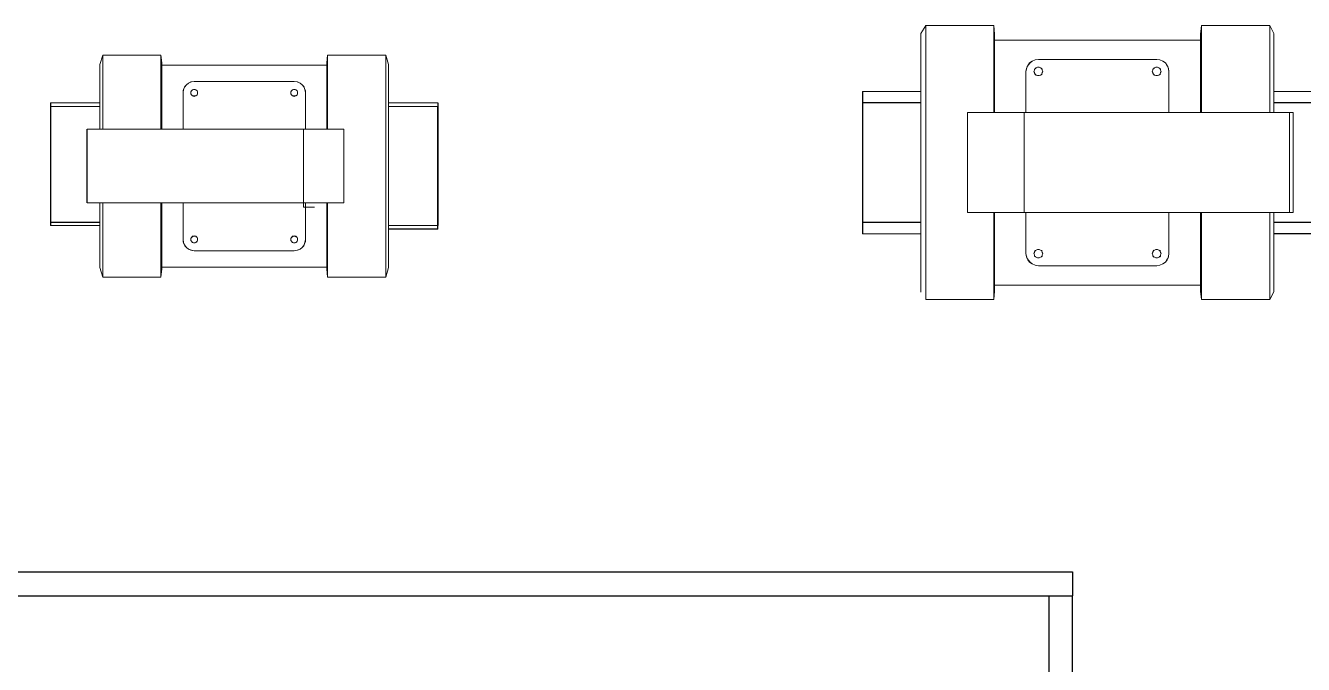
# Model space of a CAD drawing. Header units: inches. Extents: x 13 to 12015, y 11 to 4983.
# Drawn here: x 3656 to 4190, y 4305 to 4572 of the extents above; entities that cross this region are included whole.
import ezdxf

# ---------------------------------------------------------------- set-up
doc = ezdxf.new("R2010")
doc.units = ezdxf.units.IN
doc.header["$MEASUREMENT"] = 0
doc.layers.add('PDF _Геометрия', color=7, linetype='Continuous')

msp = doc.modelspace()

# ---------------------------------------------------------------- linework, layer by layer
for p, q in [((4005.95912, 4544.81768), (4005.95912, 4485.28189)), ((3666.52581, 4539.96973), (3666.52581, 4488.67884)), ((3828.48797, 4539.96973), (3828.48797, 4488.67884)), ((3828.48797, 4487.12982), (3828.48797, 4538.42071)), ((4030.42928, 4540.04978), (4005.95912, 4540.04978)), ((4202.47715, 4540.04978), (4178.00699, 4540.04978)), ((3681.84426, 4498.14532), (3681.84426, 4528.95422)), ((3687.17989, 4489.96977), (3666.52581, 4489.96977)), ((4030.42928, 4490.04978), (4005.95912, 4490.04978)), ((4202.47715, 4490.04978), (4178.00699, 4490.04978)), ((3828.48797, 4487.12982), (3807.83393, 4487.12982)), ((4202.47715, 4485.28189), (4178.00696, 4485.28189)), ((2673.83118, 4343.9176), (4093.83118, 4343.9176)), ((4093.83118, 4343.9176), (4093.83118, 4333.9176)), ((2673.83118, 4333.9176), (4093.83118, 4333.9176)), ((4083.83118, 4333.9176), (4083.83118, 3333.9176)), ((4093.83118, 3333.9176), (4093.83118, 4333.9176))]:
    msp.add_line(p, q)
at = {"layer": 'PDF _Геометрия', "lineweight": 9}
for points in [[(4032.44736, 4457.78454), (4032.44736, 4458.54135), (4032.44736, 4460.30724), (4032.44736, 4463.58674), (4032.44736, 4467.87533), (4032.44736, 4473.17299), (4032.44736, 4479.22747), (4032.44736, 4486.54329), (4032.44736, 4494.11138), (4032.44736, 4502.18401), (4032.44736, 4510.76118), (4032.44736, 4519.33835), (4032.44736, 4527.66325), (4032.44736, 4535.98815), (4032.44736, 4543.55624), (4032.44736, 4550.61979), (4032.44736, 4556.92654), (4032.44736, 4562.2242), (4032.44736, 4566.51278), (4032.44736, 4569.79229), (4032.44736, 4571.55818), (4032.44736, 4572.31499), (4030.4292, 4569.03548)], [(4030.42928, 4480.23657), (4030.42928, 4473.67756), (4030.42928, 4468.12762), (4030.42928, 4464.09131), (4030.42928, 4461.82088), (4030.42928, 4460.8118), (4030.42928, 4461.82088), (4030.42928, 4464.09131), (4030.42928, 4468.12762), (4030.42928, 4473.67756), (4030.42928, 4480.23657), (4030.42928, 4488.05693), (4030.42928, 4496.6341), (4030.42928, 4505.71581), (4030.42928, 4515.04979), (4030.42928, 4524.38377), (4030.42928, 4533.46548), (4030.42928, 4542.04265), (4030.42928, 4549.86301), (4030.42928, 4556.42203), (4030.42928, 4561.97196), (4030.42928, 4565.756), (4030.42928, 4568.2787), (4030.42928, 4569.03551)], [(4030.42928, 4569.03549), (4030.42928, 4568.27868), (4030.42928, 4565.75598), (4030.42928, 4561.97194), (4030.42928, 4556.422), (4030.42928, 4549.86299)], [(4060.95396, 4572.31499), (4032.44748, 4572.31499)], [(4061.20596, 4568.78323), (4060.95369, 4572.315)], [(4060.95396, 4535.98809), (4060.95396, 4543.55618), (4060.95396, 4550.61973), (4060.95396, 4556.92647), (4060.95396, 4562.22414), (4060.95396, 4566.51272), (4060.95396, 4569.79223), (4060.95396, 4571.55812), (4060.95396, 4572.31493)], [(4061.20596, 4567.77419), (4061.20596, 4568.78327), (4061.20596, 4567.77419), (4061.20596, 4565.50376), (4061.20596, 4561.46745), (4061.20596, 4556.16978), (4061.20596, 4549.61077), (4061.20596, 4541.79041), (4061.20596, 4535.98821)], [(4147.73454, 4572.31499), (4147.23, 4568.78321)], [(4147.23003, 4568.78323), (4147.23003, 4567.77415)], [(4147.23003, 4535.98809), (4147.23003, 4541.79029), (4147.23003, 4549.61065), (4147.23003, 4556.16967), (4147.23003, 4561.46733), (4147.23003, 4565.50364), (4147.23003, 4567.77407), (4147.23003, 4568.78315)], [(4147.73454, 4535.98809), (4147.73454, 4543.55618), (4147.73454, 4550.61973), (4147.73454, 4556.92647), (4147.73454, 4562.22414), (4147.73454, 4566.51272), (4147.73454, 4569.79223), (4147.73454, 4571.55812), (4147.73454, 4572.31493)], [(4176.24114, 4572.31499), (4147.73467, 4572.31499)], [(4178.00696, 4569.03549), (4176.24107, 4572.31499)], [(4176.24114, 4569.79239), (4176.24114, 4571.55828), (4176.24114, 4572.31509)], [(4176.24114, 4535.98809), (4176.24114, 4543.55618), (4176.24114, 4550.61973), (4176.24114, 4556.92647), (4176.24114, 4562.22414), (4176.24114, 4566.51272), (4176.24114, 4569.79223)], [(4178.00696, 4549.863), (4178.00696, 4556.42201), (4178.00696, 4561.97195), (4178.00696, 4565.75599), (4178.00696, 4568.27869), (4178.00696, 4569.0355), (4178.00696, 4568.27869), (4178.00696, 4565.75599), (4178.00696, 4561.97195), (4178.00696, 4556.42201), (4178.00696, 4549.863), (4178.00696, 4542.04264), (4178.00696, 4535.98817)], [(4147.23003, 4566.2605), (4061.20606, 4566.2605)], [(3712.99744, 4556.66516), (3712.65321, 4559.93538), (3688.38471, 4559.93538), (3687.17989, 4555.97669)], [(3688.38466, 4559.93534), (3688.38466, 4559.41899), (3688.38466, 4557.86993), (3688.38466, 4555.28818), (3688.38466, 4551.67372), (3688.38466, 4547.37079), (3688.38466, 4542.20728), (3688.38466, 4536.3553), (3688.38466, 4529.98697), (3688.38466, 4528.95427)], [(3712.65322, 4559.93534), (3712.65322, 4559.41899), (3712.65322, 4557.86993), (3712.65322, 4555.28818), (3712.65322, 4551.67372), (3712.65322, 4547.37079), (3712.65322, 4542.20728), (3712.65322, 4536.3553), (3712.65322, 4529.98697), (3712.65322, 4528.95427)], [(3782.36059, 4528.95427), (3782.36059, 4529.98697), (3782.36059, 4536.3553), (3782.36059, 4542.20728), (3782.36059, 4547.37079), (3782.36059, 4551.67372), (3782.36059, 4555.28818), (3782.36059, 4557.86993), (3782.36059, 4559.41899), (3782.36059, 4559.93534), (3782.01636, 4556.66511)], [(3806.62898, 4559.93534), (3782.36048, 4559.93534)], [(3806.62898, 4479.3846), (3806.62898, 4483.34329), (3806.62898, 4489.19527), (3806.62898, 4495.5636), (3806.62898, 4502.27617), (3806.62898, 4509.16085), (3806.62898, 4516.21765), (3806.62898, 4523.27445), (3806.62898, 4529.98701), (3806.62898, 4536.35535), (3806.62898, 4542.20732), (3806.62898, 4547.37084), (3806.62898, 4551.67376), (3806.62898, 4555.28821), (3806.62898, 4557.86998), (3806.62898, 4559.41903), (3806.62898, 4559.93538)], [(3807.83393, 4555.97663), (3806.62911, 4559.93532)], [(4134.11202, 4535.98809), (4134.11202, 4553.14243), (4133.85975, 4554.40378), (4133.35521, 4555.66513), (4132.5984, 4556.6742), (4131.58932, 4557.43101), (4130.32798, 4557.93555), (4129.06663, 4558.18782), (4079.62176, 4558.18782), (4078.10815, 4557.93555), (4076.8468, 4557.43101), (4075.83772, 4556.6742), (4075.08091, 4555.66513), (4074.57637, 4554.40378), (4074.3241, 4553.14243), (4074.3241, 4535.98809)], [(4074.32422, 4535.98809), (4074.32422, 4544.06072), (4074.32422, 4553.14243), (4074.57649, 4554.15151), (4074.82876, 4555.16059), (4075.3333, 4555.9174), (4076.09011, 4556.6742), (4076.84692, 4557.43101), (4078.10827, 4557.93555), (4079.62189, 4558.18782), (4129.06675, 4558.18782), (4130.3281, 4557.93555), (4131.58945, 4557.43101), (4132.59853, 4556.6742), (4133.10307, 4555.9174), (4133.6076, 4555.16059), (4133.85987, 4554.15151), (4134.11214, 4553.14243), (4134.11214, 4544.06072), (4134.11214, 4535.98809)], [(4078.10811, 4557.93569), (4078.10811, 4557.93569)], [(4130.32813, 4557.93569), (4130.32813, 4557.93569)], [(3687.17989, 4555.97663), (3687.17989, 4555.6324), (3687.17989, 4554.08335), (3687.17989, 4551.67371), (3687.17989, 4548.5756), (3687.17989, 4544.44479), (3687.17989, 4539.79763)], [(3687.17989, 4528.95422), (3687.17989, 4534.46196), (3687.17989, 4539.79759), (3687.17989, 4544.44475), (3687.17989, 4548.57556), (3687.17989, 4551.67367), (3687.17989, 4554.08331), (3687.17989, 4555.63236), (3687.17989, 4555.97659)], [(3712.99744, 4556.14874), (3712.99744, 4556.66509), (3712.99744, 4556.14874), (3712.99744, 4554.77181), (3712.99744, 4552.36217), (3712.99744, 4549.09194), (3712.99744, 4544.96114), (3712.99744, 4540.14186), (3712.99744, 4534.80623), (3712.99744, 4528.95425)], [(3782.01637, 4555.80452), (3712.99744, 4555.80452)], [(3782.01637, 4556.66516), (3782.01637, 4556.14881)], [(3782.01637, 4528.95422), (3782.01637, 4534.8062), (3782.01637, 4540.14183), (3782.01637, 4544.9611), (3782.01637, 4549.09191), (3782.01637, 4552.36214), (3782.01637, 4554.77177), (3782.01637, 4556.14871), (3782.01637, 4556.66506)], [(3807.83393, 4539.79768), (3807.83393, 4544.44484), (3807.83393, 4548.57565), (3807.83393, 4551.67375), (3807.83393, 4554.08339), (3807.83393, 4555.63244), (3807.83393, 4555.97668), (3807.83393, 4555.63244), (3807.83393, 4554.08339), (3807.83393, 4551.67375), (3807.83393, 4548.57565), (3807.83393, 4544.44484), (3807.83393, 4539.79768), (3807.83393, 4534.46205), (3807.83393, 4528.61007), (3807.83393, 4522.41386), (3807.83393, 4516.04552), (3807.83393, 4509.50508), (3807.83393, 4503.13675), (3807.83393, 4496.94053), (3807.83393, 4491.08855), (3807.83393, 4485.75293), (3807.83393, 4481.10577), (3807.83393, 4479.3846)], [(4075.33326, 4555.91748), (4074.82872, 4555.16067), (4074.57645, 4554.15159)], [(4077.85586, 4554.15154), (4077.85586, 4553.647), (4077.60359, 4553.14246), (4077.85586, 4552.63792), (4077.85586, 4552.38565)], [(4078.61263, 4554.65606), (4078.36036, 4554.40379), (4077.85582, 4554.15152)], [(4077.85586, 4552.13346), (4078.36039, 4551.88119), (4078.61266, 4551.62892)], [(4078.36037, 4554.65606), (4078.1081, 4554.15152)], [(4078.10811, 4552.13346), (4078.36038, 4551.62892)], [(4080.37871, 4554.65606), (4079.87417, 4554.90833), (4079.11736, 4554.90833), (4078.61282, 4554.65606)], [(4079.87419, 4554.90832), (4079.62192, 4554.90832), (4079.11738, 4554.90832)], [(4081.13548, 4554.15154), (4080.88321, 4554.40381), (4080.37868, 4554.65608)], [(4080.37871, 4551.62894), (4080.88325, 4551.88121), (4081.13552, 4552.13348)], [(4080.88322, 4554.15154), (4080.63096, 4554.65608)], [(4080.63097, 4551.62894), (4080.88324, 4552.13348)], [(4081.38774, 4553.1425), (4081.13547, 4553.64704)], [(4081.13548, 4553.64702), (4081.13548, 4554.15156)], [(4081.13548, 4552.38572), (4081.13548, 4552.63799), (4081.38775, 4553.14253)], [(4127.80528, 4554.65606), (4127.55301, 4554.15152), (4127.30074, 4553.64698), (4127.04847, 4553.14244), (4127.30074, 4552.6379), (4127.55301, 4552.38563)], [(4128.05754, 4554.65606), (4127.80527, 4554.40379), (4127.30073, 4554.15152)], [(4128.05756, 4551.62892), (4127.80529, 4551.88119), (4127.55302, 4552.13346), (4127.80529, 4551.62892)], [(4129.82361, 4554.65606), (4129.31907, 4554.90833), (4128.56226, 4554.90833), (4128.05772, 4554.65606)], [(4129.31883, 4554.90832), (4129.06657, 4554.90832), (4128.56203, 4554.90832)], [(4130.58013, 4554.15154), (4130.32786, 4554.40381), (4129.82332, 4554.65608)], [(4129.82361, 4551.62894), (4130.32815, 4551.88121), (4130.58042, 4552.13348)], [(4130.07561, 4551.62894), (4130.32788, 4552.13348)], [(4130.32813, 4554.15154), (4130.07586, 4554.65608)], [(4130.58013, 4552.38572), (4130.58013, 4552.63799), (4130.8324, 4553.14253)], [(4130.83265, 4553.1425), (4130.58038, 4553.64704), (4130.58038, 4554.15158)], [(4133.85976, 4554.15154), (4133.60749, 4555.16062), (4133.10295, 4555.91743)], [(3687.17989, 4541.34669), (3687.17989, 4545.99385), (3687.17989, 4547.71503), (3687.17989, 4545.99385), (3687.17989, 4541.34669), (3687.17989, 4536.01107), (3687.17989, 4530.67544)], [(3688.38466, 4530.67535), (3688.38466, 4531.53593), (3688.38466, 4537.90426), (3688.38466, 4543.75624), (3688.38466, 4547.71493)], [(3712.99744, 4551.67371), (3712.99744, 4550.29677)], [(3723.3244, 4547.54289), (3722.63593, 4546.85442), (3722.29169, 4545.99384), (3721.94746, 4545.13325)], [(3726.59466, 4548.91986), (3725.38984, 4548.74774), (3724.18502, 4548.23139), (3723.32444, 4547.54292), (3722.46385, 4546.51022), (3722.11962, 4545.47752), (3721.9475, 4544.2727), (3721.9475, 4528.95428)], [(3721.94752, 4544.27271), (3721.94752, 4545.1333), (3722.29175, 4545.99388), (3722.63598, 4546.85447), (3723.32445, 4547.54294), (3724.18504, 4548.2314), (3725.21774, 4548.74776), (3726.59468, 4548.91987), (3768.41912, 4548.91987), (3769.79605, 4548.74776), (3770.82876, 4548.2314), (3771.68934, 4547.54294)], [(3725.38972, 4548.74775), (3725.2176, 4548.74775)], [(3773.06612, 4528.95422), (3773.06612, 4544.27264), (3772.89401, 4545.47745), (3772.54977, 4546.51016), (3771.68919, 4547.54286), (3770.8286, 4548.23133), (3769.62378, 4548.74768), (3768.41896, 4548.9198), (3726.59452, 4548.9198)], [(3769.79603, 4548.74775), (3769.62391, 4548.74775)], [(3773.06612, 4545.13326), (3772.72189, 4545.99385), (3772.37765, 4546.85443), (3771.68919, 4547.5429)], [(3771.68924, 4547.54289), (3772.37771, 4546.85442), (3772.72194, 4545.99384), (3773.06618, 4545.13325), (3773.06618, 4544.27267), (3773.06618, 4536.5274), (3773.06618, 4528.95425)], [(3806.62898, 4547.71494), (3806.62898, 4543.75625), (3806.62898, 4537.90427), (3806.62898, 4531.53594), (3806.62898, 4524.82337), (3806.62898, 4517.93869), (3806.62898, 4510.88189), (3806.62898, 4503.8251), (3806.62898, 4497.11253), (3806.62898, 4490.7442), (3806.62898, 4484.89222), (3806.62898, 4479.72871), (3806.62898, 4475.42578), (3806.62898, 4471.81133), (3806.62898, 4469.22957), (3806.62898, 4467.68052), (3806.62898, 4467.16417)], [(3807.83393, 4487.30187), (3807.83393, 4482.65471), (3807.83393, 4478.5239), (3807.83393, 4475.42579), (3807.83393, 4473.01615), (3807.83393, 4471.4671), (3807.83393, 4471.12287), (3807.83393, 4471.4671), (3807.83393, 4473.01615), (3807.83393, 4475.42579), (3807.83393, 4478.5239), (3807.83393, 4482.65471), (3807.83393, 4487.30187), (3807.83393, 4492.6375), (3807.83393, 4498.48947), (3807.83393, 4504.68569), (3807.83393, 4511.05402), (3807.83393, 4517.59447), (3807.83393, 4523.9628), (3807.83393, 4530.15901), (3807.83393, 4536.01099), (3807.83393, 4541.34662), (3807.83393, 4545.99377), (3807.83393, 4547.71495)], [(4078.61263, 4551.62894), (4079.11717, 4551.37667), (4079.87398, 4551.37667), (4080.37852, 4551.62894)], [(4079.11715, 4551.37668), (4079.62169, 4551.37668), (4079.87396, 4551.37668)], [(4128.05754, 4551.62894), (4128.56208, 4551.37667), (4129.31889, 4551.37667), (4129.82343, 4551.62894)], [(4128.56206, 4551.37668), (4129.0666, 4551.37668), (4129.31887, 4551.37668)], [(3721.94752, 4528.95422), (3721.94752, 4536.52737), (3721.94752, 4544.27264)], [(3725.73394, 4545.30537), (3725.3897, 4544.96114), (3725.21759, 4544.6169), (3725.21759, 4544.27267)], [(3727.97154, 4544.27271), (3727.97154, 4543.75636), (3727.79942, 4543.41213), (3727.62731, 4543.24001), (3727.28307, 4542.89578), (3726.93884, 4542.89578), (3726.59461, 4542.72366), (3726.25037, 4542.89578), (3725.90614, 4542.89578), (3725.5619, 4543.24001), (3725.38979, 4543.41213), (3725.21767, 4543.75636), (3725.21767, 4544.27271)], [(3727.97165, 4544.27271), (3727.97165, 4544.61695), (3727.79954, 4544.96118), (3727.62742, 4545.1333), (3727.28319, 4545.47753), (3726.93895, 4545.64965), (3726.59472, 4545.64965), (3726.25048, 4545.64965), (3725.90625, 4545.47753), (3725.56202, 4545.1333), (3725.3899, 4544.96118), (3725.21778, 4544.61695), (3725.21778, 4544.27271), (3725.21778, 4543.75636), (3725.3899, 4543.41213), (3725.73413, 4543.06789)], [(3725.38972, 4543.41207), (3725.56183, 4543.23996), (3725.90607, 4542.89572)], [(3725.90622, 4545.47748), (3725.56199, 4545.13325), (3725.38987, 4544.96113)], [(3727.2831, 4545.47748), (3726.93887, 4545.6496), (3726.2504, 4545.6496), (3725.90617, 4545.47748)], [(3725.90622, 4543.06785), (3726.25046, 4542.89574), (3726.93892, 4542.89574), (3727.28316, 4542.89574)], [(3726.93888, 4545.64959), (3726.59465, 4545.64959), (3726.25041, 4545.64959)], [(3726.25044, 4542.89574), (3726.59468, 4542.72363), (3726.93891, 4542.89574)], [(3727.79943, 4544.96115), (3727.62731, 4545.13327), (3727.28308, 4545.4775)], [(3727.2831, 4542.89574), (3727.62734, 4543.23998), (3727.79945, 4543.4121)], [(3727.45521, 4543.06785), (3727.79945, 4543.41209), (3727.97156, 4543.75632), (3727.97156, 4544.27267), (3727.97156, 4544.61691), (3727.79945, 4544.96114), (3727.45521, 4545.30538)], [(3767.55843, 4545.30537), (3767.21419, 4544.96114), (3767.04207, 4544.6169), (3767.04207, 4544.27267)], [(3767.0421, 4544.27271), (3767.0421, 4543.75636), (3767.21421, 4543.41213), (3767.55845, 4543.06789)], [(3767.73054, 4545.47748), (3767.3863, 4545.13325), (3767.21418, 4544.96113)], [(3767.21421, 4543.41207), (3767.38632, 4543.23996), (3767.73056, 4542.89572)], [(3767.73054, 4543.06785), (3768.07477, 4542.89574), (3768.76324, 4542.89574), (3769.10747, 4543.06785)], [(3769.10759, 4545.47748), (3768.76336, 4545.6496), (3768.07489, 4545.6496), (3767.73066, 4545.47748)], [(3768.7632, 4545.64959), (3768.41896, 4545.64959), (3768.07473, 4545.64959)], [(3768.07476, 4542.89574), (3768.41899, 4542.72363), (3768.76322, 4542.89574)], [(3769.62392, 4544.96115), (3769.4518, 4545.13327), (3769.10757, 4545.4775)], [(3769.10759, 4542.89574), (3769.45183, 4543.23998), (3769.62394, 4543.4121)], [(3769.2797, 4543.06785), (3769.62394, 4543.41209), (3769.79605, 4543.75632), (3769.79605, 4544.27267), (3769.79605, 4544.61691), (3769.62394, 4544.96114), (3769.2797, 4545.30538)], [(4030.42928, 4544.81768), (4005.95912, 4544.81768)], [(4202.47715, 4544.81768), (4178.00699, 4544.81768)], [(3666.52581, 4539.96973), (3687.17985, 4539.96973)], [(3687.17989, 4538.42071), (3666.52584, 4538.42071)], [(3807.83393, 4539.96973), (3828.48797, 4539.96973)], [(3828.48801, 4538.42071), (3807.83396, 4538.42071)], [(4049.85403, 4535.98825), (4062.71979, 4535.98825), (4076.09008, 4535.98825), (4089.96491, 4535.98825), (4104.34429, 4535.98825)], [(4049.85403, 4535.98809), (4062.71979, 4535.98809), (4076.09008, 4535.98809), (4089.96491, 4535.98809), (4104.34429, 4535.98809)], [(4184.56596, 4535.98825), (4171.19567, 4535.98825), (4158.07764, 4535.98825), (4145.21189, 4535.98825), (4132.34613, 4535.98825), (4119.73265, 4535.98825), (4107.62371, 4535.98825), (4095.76702, 4535.98825), (4084.41489, 4535.98825), (4073.56729, 4535.98825)], [(4073.56744, 4535.98809), (4084.41504, 4535.98809), (4095.76718, 4535.98809), (4107.62386, 4535.98809), (4119.7328, 4535.98809), (4132.34629, 4535.98809), (4145.21205, 4535.98809), (4158.0778, 4535.98809), (4171.19582, 4535.98809), (4184.56612, 4535.98809)], [(4104.34412, 4535.98825), (4124.02116, 4535.98825), (4144.45501, 4535.98825), (4165.39339, 4535.98825), (4186.07951, 4535.98825)], [(4104.34412, 4535.98809), (4124.02116, 4535.98809), (4144.45501, 4535.98809), (4165.39339, 4535.98809), (4186.07951, 4535.98809)], [(3721.94752, 4533.08506), (3721.94752, 4530.67542)], [(3721.94752, 4530.67535), (3721.94752, 4533.08499)], [(3773.06612, 4533.08506), (3773.06612, 4530.67542)], [(3773.06612, 4530.67535), (3773.06612, 4533.08499)], [(3807.83393, 4528.61003), (3807.83393, 4531.53602)], [(3747.42085, 4528.95422), (3736.92171, 4528.95422), (3726.25046, 4528.95422), (3715.23496, 4528.95422), (3704.21947, 4528.95422), (3693.03187, 4528.95422), (3681.84426, 4528.95422)], [(3682.87696, 4528.95422), (3693.54822, 4528.95422), (3704.21947, 4528.95422), (3714.71861, 4528.95422), (3725.21775, 4528.95422), (3735.37266, 4528.95422), (3745.18333, 4528.95422), (3754.64977, 4528.95422), (3763.59985, 4528.95422), (3772.2057, 4528.95422)], [(3789.07306, 4528.95422), (3779.4345, 4528.95422), (3769.10748, 4528.95422), (3758.43622, 4528.95422), (3747.42073, 4528.95422)], [(3772.20557, 4528.95422), (3772.20557, 4496.4241), (3776.85273, 4496.4241)], [(3789.07306, 4528.95425), (3789.07306, 4498.1453), (3772.20559, 4498.1453)], [(3789.07306, 4498.1453), (3789.07306, 4528.95425), (3772.20559, 4528.95425)], [(3807.83393, 4515.70125), (3807.83393, 4517.07819)], [(4030.42928, 4514.29301), (4030.42928, 4518.07705)], [(4030.42928, 4515.80673), (4030.42928, 4512.02268)], [(3747.42085, 4498.14532), (3736.92171, 4498.14532), (3726.25046, 4498.14532), (3715.23496, 4498.14532), (3704.21947, 4498.14532), (3693.03187, 4498.14532), (3681.84426, 4498.14532)], [(3682.87696, 4498.14532), (3693.54822, 4498.14532), (3704.21947, 4498.14532), (3714.71861, 4498.14532), (3725.21775, 4498.14532), (3735.37266, 4498.14532), (3745.18333, 4498.14532), (3754.64977, 4498.14532), (3763.59985, 4498.14532), (3772.2057, 4498.14532)], [(3687.17989, 4498.14532), (3687.17989, 4492.63758), (3687.17989, 4487.30195), (3687.17989, 4482.65479), (3687.17989, 4478.52398), (3687.17989, 4475.42588), (3687.17989, 4473.01624), (3687.17989, 4471.46718), (3687.17989, 4471.12295)], [(3688.38466, 4467.16421), (3688.38466, 4467.68056), (3688.38466, 4469.22961), (3688.38466, 4471.81137), (3688.38466, 4475.42582), (3688.38466, 4479.72875), (3688.38466, 4484.89226), (3688.38466, 4490.74424), (3688.38466, 4497.11257), (3688.38466, 4498.14527)], [(3712.65322, 4467.16421), (3712.65322, 4467.68056), (3712.65322, 4469.22961), (3712.65322, 4471.81137), (3712.65322, 4475.42582), (3712.65322, 4479.72875), (3712.65322, 4484.89226), (3712.65322, 4490.74424), (3712.65322, 4497.11257), (3712.65322, 4498.14527)], [(3712.99744, 4470.9508), (3712.99744, 4470.43445), (3712.99744, 4470.9508), (3712.99744, 4472.32774), (3712.99744, 4474.73738), (3712.99744, 4478.0076), (3712.99744, 4482.13841), (3712.99744, 4486.95769), (3712.99744, 4492.29331), (3712.99744, 4498.14529)], [(3726.59466, 4478.17969), (3725.38984, 4478.3518), (3724.18502, 4478.86815), (3723.32444, 4479.55662), (3722.46385, 4480.58932), (3722.11962, 4481.62203), (3721.9475, 4482.82685), (3721.9475, 4498.14526)], [(3721.94752, 4498.14532), (3721.94752, 4490.57218), (3721.94752, 4482.82691)], [(3773.06612, 4498.14532), (3773.06612, 4482.82691), (3772.89401, 4481.62209), (3772.54977, 4480.58939), (3771.68919, 4479.55668), (3770.8286, 4478.86822), (3769.62378, 4478.35187), (3768.41896, 4478.17975), (3726.59452, 4478.17975)], [(3789.07306, 4498.14532), (3779.4345, 4498.14532), (3769.10748, 4498.14532), (3758.43622, 4498.14532), (3747.42073, 4498.14532)], [(3771.68924, 4479.55665), (3772.37771, 4480.24512), (3772.72194, 4481.10571), (3773.06618, 4481.96629), (3773.06618, 4482.82688), (3773.06618, 4490.57214), (3773.06618, 4498.14529)], [(3782.36059, 4498.14527), (3782.36059, 4497.11257), (3782.36059, 4490.74424), (3782.36059, 4484.89226), (3782.36059, 4479.72875), (3782.36059, 4475.42582), (3782.36059, 4471.81137), (3782.36059, 4469.22961), (3782.36059, 4467.68056), (3782.36059, 4467.16421), (3782.01636, 4470.43443)], [(3782.01637, 4498.14532), (3782.01637, 4492.29335), (3782.01637, 4486.95772), (3782.01637, 4482.13844), (3782.01637, 4478.00763), (3782.01637, 4474.73741), (3782.01637, 4472.32777), (3782.01637, 4470.95083), (3782.01637, 4470.43448)], [(4049.85403, 4494.11164), (4062.71979, 4494.11164), (4076.09008, 4494.11164), (4089.96491, 4494.11164), (4104.34429, 4494.11164)], [(4049.85403, 4494.11148), (4062.71979, 4494.11148), (4076.09008, 4494.11148), (4089.96491, 4494.11148), (4104.34429, 4494.11148)], [(4060.95396, 4494.11164), (4060.95396, 4486.54355), (4060.95396, 4479.48), (4060.95396, 4473.17326), (4060.95396, 4467.87559), (4060.95396, 4463.58701), (4060.95396, 4460.3075), (4060.95396, 4458.54162), (4060.95396, 4457.78481)], [(4061.20596, 4462.32554), (4061.20596, 4461.31646), (4061.20596, 4462.32554), (4061.20596, 4464.59597), (4061.20596, 4468.63229), (4061.20596, 4473.92995), (4061.20596, 4480.48896), (4061.20596, 4488.30932), (4061.20596, 4494.11153)], [(4184.56596, 4494.11148), (4171.19567, 4494.11148), (4158.07764, 4494.11148), (4145.21189, 4494.11148), (4132.34613, 4494.11148), (4119.73265, 4494.11148), (4107.62371, 4494.11148), (4095.76702, 4494.11148), (4084.41489, 4494.11148), (4073.56729, 4494.11148)], [(4073.56744, 4494.11164), (4084.41504, 4494.11164), (4095.76718, 4494.11164), (4107.62386, 4494.11164), (4119.7328, 4494.11164), (4132.34629, 4494.11164), (4145.21205, 4494.11164), (4158.0778, 4494.11164), (4171.19582, 4494.11164), (4184.56612, 4494.11164)], [(4134.11202, 4494.11164), (4134.11202, 4476.9573), (4133.85975, 4475.69596), (4133.35521, 4474.43461), (4132.5984, 4473.42553), (4131.58932, 4472.66872), (4130.32798, 4472.16418), (4129.06663, 4471.91191), (4079.62176, 4471.91191), (4078.10815, 4472.16418), (4076.8468, 4472.66872), (4075.83772, 4473.42553), (4075.08091, 4474.43461), (4074.57637, 4475.69596), (4074.3241, 4476.9573), (4074.3241, 4494.11164)], [(4074.32422, 4494.11164), (4074.32422, 4486.03901), (4074.32422, 4476.9573), (4074.57649, 4475.94823), (4074.82876, 4474.93915), (4075.3333, 4474.18234), (4076.09011, 4473.42553), (4076.84692, 4472.66872), (4078.10827, 4472.16418), (4079.62189, 4471.91191), (4129.06675, 4471.91191), (4130.3281, 4472.16418), (4131.58945, 4472.66872), (4132.59853, 4473.42553), (4133.10307, 4474.18234), (4133.6076, 4474.93915), (4133.85987, 4475.94823), (4134.11214, 4476.9573), (4134.11214, 4486.03901), (4134.11214, 4494.11164)], [(4104.34412, 4494.11164), (4124.02116, 4494.11164), (4144.45501, 4494.11164), (4165.39339, 4494.11164), (4186.07951, 4494.11164)], [(4104.34412, 4494.11148), (4124.02116, 4494.11148), (4144.45501, 4494.11148), (4165.39339, 4494.11148), (4186.07951, 4494.11148)], [(4147.23003, 4494.11164), (4147.23003, 4488.30944), (4147.23003, 4480.48908), (4147.23003, 4473.93007), (4147.23003, 4468.6324), (4147.23003, 4464.59609), (4147.23003, 4462.32566), (4147.23003, 4461.31658)], [(4147.73454, 4494.11164), (4147.73454, 4486.54355), (4147.73454, 4479.48), (4147.73454, 4473.17326), (4147.73454, 4467.87559), (4147.73454, 4463.58701), (4147.73454, 4460.3075), (4147.73454, 4458.54162), (4147.73454, 4457.78481)], [(4176.24114, 4494.11164), (4176.24114, 4486.54355), (4176.24114, 4479.48), (4176.24114, 4473.17326), (4176.24114, 4467.87559), (4176.24114, 4463.58701), (4176.24114, 4460.3075)], [(4178.00696, 4480.23673), (4178.00696, 4473.67772), (4178.00696, 4468.12779), (4178.00696, 4464.34374), (4178.00696, 4461.82104), (4178.00696, 4461.06424), (4178.00696, 4461.82104), (4178.00696, 4464.34374), (4178.00696, 4468.12779), (4178.00696, 4473.67772), (4178.00696, 4480.23673), (4178.00696, 4488.05709), (4178.00696, 4494.11157)], [(3687.17989, 4488.67884), (3666.52584, 4488.67884)], [(3828.48801, 4488.67884), (3807.83396, 4488.67884)], [(3687.17989, 4471.12291), (3687.17989, 4471.46715), (3687.17989, 4473.0162), (3687.17989, 4475.42584), (3687.17989, 4478.52394), (3687.17989, 4482.65475), (3687.17989, 4487.30191)], [(3721.94752, 4482.82683), (3721.94752, 4481.96625), (3722.29175, 4481.10566), (3722.63598, 4480.24508), (3723.32445, 4479.55661), (3724.18504, 4478.86814), (3725.21774, 4478.35179), (3726.59468, 4478.17967), (3768.41912, 4478.17967), (3769.79605, 4478.35179), (3770.82876, 4478.86814), (3771.68934, 4479.55661)], [(3725.73394, 4481.79417), (3725.3897, 4482.13841), (3725.21759, 4482.48264), (3725.21759, 4482.82687)], [(3727.97154, 4482.82683), (3727.97154, 4483.34318), (3727.79942, 4483.68742), (3727.62731, 4483.85953), (3727.28307, 4484.20377), (3726.93884, 4484.20377), (3726.59461, 4484.37588), (3726.25037, 4484.20377), (3725.90614, 4484.20377), (3725.5619, 4483.85953), (3725.38979, 4483.68742), (3725.21767, 4483.34318), (3725.21767, 4482.82683)], [(3727.97165, 4482.82683), (3727.97165, 4482.4826), (3727.79954, 4482.13836), (3727.62742, 4481.96625), (3727.28319, 4481.62201), (3726.93895, 4481.44989), (3726.59472, 4481.44989), (3726.25048, 4481.44989), (3725.90625, 4481.62201), (3725.56202, 4481.96625), (3725.3899, 4482.13836), (3725.21778, 4482.4826), (3725.21778, 4482.82683), (3725.21778, 4483.34318), (3725.3899, 4483.68742), (3725.73413, 4484.03165)], [(3725.38972, 4483.68747), (3725.56183, 4483.85959), (3725.90607, 4484.20382)], [(3725.90622, 4484.03169), (3726.25046, 4484.20381), (3726.93892, 4484.20381), (3727.28316, 4484.20381)], [(3726.25044, 4484.2038), (3726.59468, 4484.37592), (3726.93891, 4484.2038)], [(3727.2831, 4484.2038), (3727.62734, 4483.85957), (3727.79945, 4483.68745)], [(3727.45521, 4484.03169), (3727.79945, 4483.68746), (3727.97156, 4483.34322), (3727.97156, 4482.82687), (3727.97156, 4482.48264), (3727.79945, 4482.1384), (3727.45521, 4481.79417)], [(3767.55843, 4481.79417), (3767.21419, 4482.13841), (3767.04207, 4482.48264), (3767.04207, 4482.82687)], [(3767.0421, 4482.82683), (3767.0421, 4483.34318), (3767.21421, 4483.68742), (3767.55845, 4484.03165)], [(3767.21421, 4483.68747), (3767.38632, 4483.85959), (3767.73056, 4484.20382)], [(3767.73054, 4484.03169), (3768.07477, 4484.20381), (3768.76324, 4484.20381), (3769.10747, 4484.03169)], [(3768.07476, 4484.2038), (3768.41899, 4484.37592), (3768.76322, 4484.2038)], [(3769.10759, 4484.2038), (3769.45183, 4483.85957), (3769.62394, 4483.68745)], [(3769.2797, 4484.03169), (3769.62394, 4483.68746), (3769.79605, 4483.34322), (3769.79605, 4482.82687), (3769.79605, 4482.48264), (3769.62394, 4482.1384), (3769.2797, 4481.79417)], [(4030.42928, 4485.28205), (4005.95912, 4485.28205)], [(3723.3244, 4479.55665), (3722.63593, 4480.24512), (3722.29169, 4481.10571), (3721.94746, 4481.96629)], [(3725.38972, 4478.3518), (3725.2176, 4478.3518)], [(3725.90622, 4481.62206), (3725.56199, 4481.9663), (3725.38987, 4482.13841)], [(3727.2831, 4481.62206), (3726.93887, 4481.44994), (3726.2504, 4481.44994), (3725.90617, 4481.62206)], [(3726.93888, 4481.44995), (3726.59465, 4481.44995), (3726.25041, 4481.44995)], [(3727.79943, 4482.13839), (3727.62731, 4481.96627), (3727.28308, 4481.62204)], [(3767.73054, 4481.62206), (3767.3863, 4481.9663), (3767.21418, 4482.13841)], [(3769.10759, 4481.62206), (3768.76336, 4481.44994), (3768.07489, 4481.44994), (3767.73066, 4481.62206)], [(3768.7632, 4481.44995), (3768.41896, 4481.44995), (3768.07473, 4481.44995)], [(3769.62392, 4482.13839), (3769.4518, 4481.96627), (3769.10757, 4481.62204)], [(3769.79603, 4478.3518), (3769.62391, 4478.3518)], [(3773.06612, 4481.96628), (3772.72189, 4481.1057), (3772.37765, 4480.24511), (3771.68919, 4479.55664)], [(4030.42928, 4461.06425), (4030.42928, 4461.82106), (4030.42928, 4464.34375), (4030.42928, 4468.1278), (4030.42928, 4473.67773), (4030.42928, 4480.23674)], [(4077.85586, 4475.94819), (4077.85586, 4476.45273), (4077.60359, 4476.95727), (4077.85586, 4477.46181), (4077.85586, 4477.71408)], [(4077.85586, 4477.96627), (4078.36039, 4478.21854), (4078.61266, 4478.47081)], [(4078.10811, 4477.96627), (4078.36038, 4478.47081)], [(4078.61263, 4478.47079), (4079.11717, 4478.72306), (4079.87398, 4478.72306), (4080.37852, 4478.47079)], [(4079.11715, 4478.72305), (4079.62169, 4478.72305), (4079.87396, 4478.72305)], [(4080.37871, 4478.47079), (4080.88325, 4478.21852), (4081.13552, 4477.96625)], [(4080.63097, 4478.47079), (4080.88324, 4477.96625)], [(4081.13548, 4477.71401), (4081.13548, 4477.46174), (4081.38775, 4476.9572)], [(4127.80528, 4475.44368), (4127.55301, 4475.94822), (4127.30074, 4476.45275), (4127.04847, 4476.95729), (4127.30074, 4477.46183), (4127.55301, 4477.7141)], [(4128.05756, 4478.47081), (4127.80529, 4478.21854), (4127.55302, 4477.96627), (4127.80529, 4478.47081)], [(4128.05754, 4478.47079), (4128.56208, 4478.72306), (4129.31889, 4478.72306), (4129.82343, 4478.47079)], [(4128.56206, 4478.72305), (4129.0666, 4478.72305), (4129.31887, 4478.72305)], [(4129.82361, 4478.47079), (4130.32815, 4478.21852), (4130.58042, 4477.96625)], [(4130.07561, 4478.47079), (4130.32788, 4477.96625)], [(4130.58013, 4477.71401), (4130.58013, 4477.46174), (4130.8324, 4476.9572)], [(3712.99744, 4475.42584), (3712.99744, 4476.80277)], [(4075.33326, 4474.18225), (4074.82872, 4474.93906), (4074.57645, 4475.94814)], [(4078.61263, 4475.44368), (4078.36036, 4475.69595), (4077.85582, 4475.94822)], [(4078.36037, 4475.44368), (4078.1081, 4475.94822)], [(4078.10811, 4472.16405), (4078.10811, 4472.16405)], [(4080.37871, 4475.44368), (4079.87417, 4475.19141), (4079.11736, 4475.19141), (4078.61282, 4475.44368)], [(4079.87419, 4475.19142), (4079.62192, 4475.19142), (4079.11738, 4475.19142)], [(4081.13548, 4475.94819), (4080.88321, 4475.69593), (4080.37868, 4475.44366)], [(4080.88322, 4475.94819), (4080.63096, 4475.44366)], [(4081.38774, 4476.95723), (4081.13547, 4476.45269)], [(4081.13548, 4476.45271), (4081.13548, 4475.94817)], [(4128.05754, 4475.44368), (4127.80527, 4475.69595), (4127.30073, 4475.94822)], [(4129.82361, 4475.44368), (4129.31907, 4475.19141), (4128.56226, 4475.19141), (4128.05772, 4475.44368)], [(4129.31883, 4475.19142), (4129.06657, 4475.19142), (4128.56203, 4475.19142)], [(4130.58013, 4475.94819), (4130.32786, 4475.69593), (4129.82332, 4475.44366)], [(4130.32813, 4475.94819), (4130.07586, 4475.44366)], [(4130.32813, 4472.16405), (4130.32813, 4472.16405)], [(4130.83265, 4476.95723), (4130.58038, 4476.45269), (4130.58038, 4475.94815)], [(4133.85976, 4475.94819), (4133.60749, 4474.93912), (4133.10295, 4474.18231)], [(3712.99744, 4470.43438), (3712.65321, 4467.16416), (3688.38471, 4467.16416), (3687.17989, 4471.12285)], [(3782.01637, 4471.29502), (3712.99744, 4471.29502)], [(3782.01637, 4470.43438), (3782.01637, 4470.95073)], [(3806.62898, 4467.16421), (3782.36048, 4467.16421)], [(3807.83393, 4471.12291), (3806.62911, 4467.16422)], [(4061.20596, 4461.31651), (4060.95369, 4457.78473)], [(4147.23003, 4463.83923), (4061.20606, 4463.83923)], [(4147.73454, 4457.78474), (4147.23, 4461.31652)], [(4147.23003, 4461.31651), (4147.23003, 4462.32558)], [(4178.00696, 4461.06425), (4176.24107, 4457.78474)], [(4060.95396, 4457.78474), (4032.44748, 4457.78474)], [(4176.24114, 4457.78474), (4147.73467, 4457.78474)], [(4176.24114, 4460.30734), (4176.24114, 4458.54145), (4176.24114, 4457.78464)]]:
    msp.add_lwpolyline(points, dxfattribs=at)
for points in [[(4077.6036, 4553.1425), (4077.85587, 4553.64704), (4077.85587, 4554.15158), (4078.3604, 4554.40385), (4078.61267, 4554.65612), (4079.11721, 4554.90839), (4079.62175, 4554.90839), (4079.87402, 4554.90839), (4080.37856, 4554.65612), (4080.8831, 4554.40385), (4081.13537, 4554.15158), (4081.13537, 4553.64704), (4081.38764, 4553.1425), (4081.13537, 4552.63796), (4081.13537, 4552.38569), (4080.8831, 4551.88115), (4080.37856, 4551.62888), (4079.87402, 4551.37661), (4079.62175, 4551.37661), (4079.11721, 4551.37661), (4078.61267, 4551.62888), (4078.3604, 4551.88115), (4077.85587, 4552.38569), (4077.85587, 4552.63796)], [(4127.0485, 4553.1425), (4127.30077, 4553.64704), (4127.30077, 4554.15158), (4127.80531, 4554.40385), (4128.05758, 4554.65612), (4128.56212, 4554.90839), (4129.06666, 4554.90839), (4129.31893, 4554.90839), (4129.82347, 4554.65612), (4130.32801, 4554.40385), (4130.58028, 4554.15158), (4130.58028, 4553.64704), (4130.83255, 4553.1425), (4130.58028, 4552.63796), (4130.58028, 4552.38569), (4130.32801, 4551.88115), (4129.82347, 4551.62888), (4129.31893, 4551.37661), (4129.06666, 4551.37661), (4128.56212, 4551.37661), (4128.05758, 4551.62888), (4127.80531, 4551.88115), (4127.30077, 4552.38569), (4127.30077, 4552.63796)], [(3769.79603, 4544.27271), (3769.79603, 4543.75636), (3769.62391, 4543.41213), (3769.4518, 4543.24001), (3769.10756, 4542.89578), (3768.76333, 4542.89578), (3768.4191, 4542.72366), (3768.07486, 4542.89578), (3767.73063, 4542.89578), (3767.38639, 4543.24001), (3767.21428, 4543.41213), (3767.04216, 4543.75636), (3767.04216, 4544.27271), (3767.04216, 4544.61695), (3767.21428, 4544.96118), (3767.38639, 4545.1333), (3767.73063, 4545.47753), (3768.07486, 4545.64965), (3768.4191, 4545.64965), (3768.76333, 4545.64965), (3769.10756, 4545.47753), (3769.4518, 4545.1333), (3769.62391, 4544.96118), (3769.79603, 4544.61695)], [(4073.56744, 4494.11148), (4073.56744, 4535.98825), (4049.85409, 4535.98825), (4049.85409, 4494.11148)], [(4073.56744, 4535.98825), (4073.56744, 4494.11148), (4049.85409, 4494.11148), (4049.85409, 4535.98825)], [(4184.56596, 4494.11148), (4186.07958, 4494.11148), (4186.07958, 4535.98825), (4184.56596, 4535.98825)], [(4184.56596, 4535.98825), (4186.07958, 4535.98825), (4186.07958, 4494.11148), (4184.56596, 4494.11148)], [(3769.79603, 4482.82683), (3769.79603, 4483.34318), (3769.62391, 4483.68742), (3769.4518, 4483.85953), (3769.10756, 4484.20377), (3768.76333, 4484.20377), (3768.4191, 4484.37588), (3768.07486, 4484.20377), (3767.73063, 4484.20377), (3767.38639, 4483.85953), (3767.21428, 4483.68742), (3767.04216, 4483.34318), (3767.04216, 4482.82683), (3767.04216, 4482.4826), (3767.21428, 4482.13836), (3767.38639, 4481.96625), (3767.73063, 4481.62201), (3768.07486, 4481.44989), (3768.4191, 4481.44989), (3768.76333, 4481.44989), (3769.10756, 4481.62201), (3769.4518, 4481.96625), (3769.62391, 4482.13836), (3769.79603, 4482.4826)], [(4077.6036, 4476.95723), (4077.85587, 4476.45269), (4077.85587, 4475.94815), (4078.3604, 4475.69588), (4078.61267, 4475.44361), (4079.11721, 4475.19134), (4079.62175, 4475.19134), (4079.87402, 4475.19134), (4080.37856, 4475.44361), (4080.8831, 4475.69588), (4081.13537, 4475.94815), (4081.13537, 4476.45269), (4081.38764, 4476.95723), (4081.13537, 4477.46177), (4081.13537, 4477.71404), (4080.8831, 4478.21858), (4080.37856, 4478.47085), (4079.87402, 4478.72312), (4079.62175, 4478.72312), (4079.11721, 4478.72312), (4078.61267, 4478.47085), (4078.3604, 4478.21858), (4077.85587, 4477.71404), (4077.85587, 4477.46177)], [(4127.0485, 4476.95723), (4127.30077, 4476.45269), (4127.30077, 4475.94815), (4127.80531, 4475.69588), (4128.05758, 4475.44361), (4128.56212, 4475.19134), (4129.06666, 4475.19134), (4129.31893, 4475.19134), (4129.82347, 4475.44361), (4130.32801, 4475.69588), (4130.58028, 4475.94815), (4130.58028, 4476.45269), (4130.83255, 4476.95723), (4130.58028, 4477.46177), (4130.58028, 4477.71404), (4130.32801, 4478.21858), (4129.82347, 4478.47085), (4129.31893, 4478.72312), (4129.06666, 4478.72312), (4128.56212, 4478.72312), (4128.05758, 4478.47085), (4127.80531, 4478.21858), (4127.30077, 4477.71404), (4127.30077, 4477.46177)]]:
    msp.add_lwpolyline(points, close=True, dxfattribs=at)

doc.saveas('drawing.dxf')
